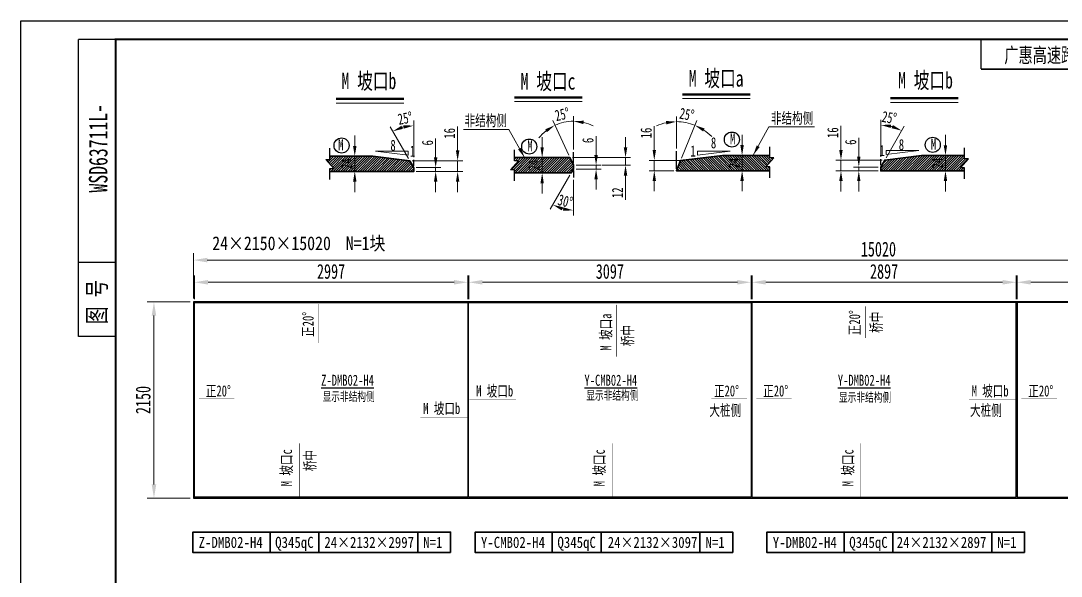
# Model space of a CAD drawing. Extents: x 1629247 to 2251351, y -601856 to -65897.
# Drawn here: x 2156807 to 2168215, y -91158 to -85073 of the extents above; entities that cross this region are included whole.
import ezdxf
from ezdxf.enums import TextEntityAlignment as Align

# ---------------------------------------------------------------- set-up
doc = ezdxf.new("R2010")
doc.units = 0
doc.header["$LTSCALE"] = 2
doc.header["$MEASUREMENT"] = 0
doc.header["$PDMODE"] = 35
doc.header["$PDSIZE"] = 50
doc.linetypes.add('PHANTOM', pattern=[63.5, 31.75, -6.35, 6.35, -6.35, 6.35, -6.35])
doc.layers.get('0').update_dxf_attribs({"linetype": 'CONTINUOUS'})
doc.layers.get('Defpoints').update_dxf_attribs({"linetype": 'CONTINUOUS'})
for name, color, linetype, lineweight in [('1图框轮廓', 7, 'CONTINUOUS', 35), ('文字层', 4, 'CONTINUOUS', 13), ('标注层', 3, 'CONTINUOUS', 13)]:
    doc.layers.add(name, color=color, linetype=linetype, lineweight=lineweight)
doc.layers.add('A3', color=7, linetype='CONTINUOUS')
doc.styles.add('仿宋', font='仿宋_GB2312_1.ttf', dxfattribs={"width": 0.7})
doc.dimstyles.new('标准标注样式-45', dxfattribs={"dimscale": 45, "dimtxt": 2.7, "dimasz": 2.5, "dimexe": 1.25, "dimexo": 0.625, "dimtad": 1, "dimdec": 0, "dimdsep": 46, "dimtxsty": '仿宋', "dimcen": 2.5, "dimclrd": 3, "dimclre": 3, "dimclrt": 4, "dimazin": 0, "dimtfac": 1, "dimtdec": 0, "dimtmove": 0, "dimatfit": 3, "dimfxl": 1.25, "dimlwd": 13, "dimlwe": 13, "dimarcsym": 0})
doc.dimstyles.new('标准标注样式-60', dxfattribs={"dimscale": 60, "dimtxt": 2.7, "dimasz": 2.5, "dimexe": 1.25, "dimexo": 0.625, "dimtad": 1, "dimdec": 0, "dimdsep": 46, "dimtxsty": '仿宋', "dimcen": 2.5, "dimclrd": 3, "dimclre": 3, "dimclrt": 4, "dimazin": 0, "dimtfac": 1, "dimtdec": 0, "dimtmove": 0, "dimatfit": 3, "dimfxl": 1.25, "dimlwd": 13, "dimlwe": 13, "dimarcsym": 0})

# ---------------------------------------------------------------- blocks, each defined once
blk = doc.blocks.new('*D730')
at = {"color": 3, "lineweight": 13, "ltscale": 3}
for p, q in [((2158701, -88116), (2158701, -87620)), ((2173721, -88116), (2173721, -87620))]:
    blk.add_line(p, q, dxfattribs=at)
at = {"color": 3, "linetype": 'ByBlock', "lineweight": 13, "ltscale": 3}
blk.add_line((2173571, -87695), (2158851, -87695), dxfattribs=at)
at = {"color": 3, "ltscale": 3}
for points in [[(2158851, -87670), (2158851, -87720), (2158701, -87695)], [(2173571, -87670), (2173571, -87720), (2173721, -87695)]]:
    blk.add_solid(points, dxfattribs=at)
at = {"layer": 'Defpoints', "color": 0, "ltscale": 3}
for p in [(2158701, -87695), (2158701, -88153), (2173721, -88153)]:
    blk.add_point(p, dxfattribs=at)
at = {"color": 4, "ltscale": 3, "insert": (2166211, -87576), "char_height": 162, "attachment_point": 5, "style": '仿宋'}
blk.add_mtext('15020', dxfattribs=at)
blk = doc.blocks.new('*D731')
at = {"color": 3, "lineweight": 13, "ltscale": 3}
for p, q in [((2158663, -88153), (2158192, -88153)), ((2158663, -90303), (2158192, -90303))]:
    blk.add_line(p, q, dxfattribs=at)
at = {"color": 3, "linetype": 'ByBlock', "lineweight": 13, "ltscale": 3}
blk.add_line((2158267, -88303), (2158267, -90153), dxfattribs=at)
at = {"color": 3, "ltscale": 3}
for points in [[(2158242, -88303), (2158292, -88303), (2158267, -88153)], [(2158242, -90153), (2158292, -90153), (2158267, -90303)]]:
    blk.add_solid(points, dxfattribs=at)
at = {"layer": 'Defpoints', "color": 0, "ltscale": 3}
for p in [(2158701, -88153), (2158267, -90303), (2158701, -90303)]:
    blk.add_point(p, dxfattribs=at)
at = {"color": 4, "ltscale": 3, "insert": (2158149, -89228), "char_height": 162, "attachment_point": 5, "rotation": 90, "style": '仿宋'}
blk.add_mtext('2150', dxfattribs=at)
blk = doc.blocks.new('tukuangA4-')
at = {"layer": 'A3'}
for p, q in [((536.9, 7565.5), (536.9, 10327.4)), ((882.1, 10327.4), (536.9, 10327.4)), ((882.1, 8256), (536.9, 8256)), ((882.1, 7565.5), (536.9, 7565.5))]:
    blk.add_line(p, q, dxfattribs=at)
blk.add_lwpolyline([(14850, 10500), (14850, 0), (0, 0), (0, 10500)], close=True, dxfattribs=at)
for points, const_width in [([(882.1, 10327.4), (14677.4, 10327.4), (14677.4, 172.6), (882.1, 172.6), (882.1, 10327.4)], 17.3), ([(8927.1, 10051.2), (8927.1, 10327.4)], 13.8), ([(8927.1, 10051.2), (14677.4, 10051.2)], 13.8)]:
    blk.add_lwpolyline(points, dxfattribs=dict(at, const_width=const_width))
at = {"layer": 'A3', "color": 7, "linetype": 'Continuous', "style": '仿宋', "width": 0.7}
blk.add_text('WSD63711L-', height=172.62, rotation=90, dxfattribs=at).set_placement((805.9, 9315.7), align=Align.CENTER)
blk.add_text('图 号', height=172.62, rotation=90, dxfattribs=at).set_placement((793.4, 7681.4))
blk = doc.blocks.new('*D761')
at = {"color": 3, "lineweight": 13, "ltscale": 3}
for p, q in [((2158711, -88124), (2158711, -87863)), ((2161708, -88124), (2161708, -87863))]:
    blk.add_line(p, q, dxfattribs=at)
at = {"color": 3, "linetype": 'ByBlock', "lineweight": 13, "ltscale": 3}
blk.add_line((2161558, -87938), (2158861, -87938), dxfattribs=at)
at = {"color": 3, "ltscale": 3}
for points in [[(2158861, -87913), (2158861, -87963), (2158711, -87938)], [(2161558, -87913), (2161558, -87963), (2161708, -87938)]]:
    blk.add_solid(points, dxfattribs=at)
at = {"layer": 'Defpoints', "color": 0, "ltscale": 3}
for p in [(2158711, -87938), (2158711, -88161), (2161708, -88161)]:
    blk.add_point(p, dxfattribs=at)
at = {"color": 4, "ltscale": 3, "insert": (2160209, -87820), "char_height": 162, "attachment_point": 5, "style": '仿宋'}
blk.add_mtext('2997', dxfattribs=at)
blk = doc.blocks.new('*D762')
at = {"color": 3, "lineweight": 13, "ltscale": 3}
for p, q in [((2161718, -88124), (2161718, -87863)), ((2164815, -88124), (2164815, -87863))]:
    blk.add_line(p, q, dxfattribs=at)
at = {"color": 3, "linetype": 'ByBlock', "lineweight": 13, "ltscale": 3}
blk.add_line((2161868, -87938), (2164665, -87938), dxfattribs=at)
at = {"color": 3, "ltscale": 3}
for points in [[(2161868, -87913), (2161868, -87963), (2161718, -87938)], [(2164665, -87913), (2164665, -87963), (2164815, -87938)]]:
    blk.add_solid(points, dxfattribs=at)
at = {"layer": 'Defpoints', "color": 0, "ltscale": 3}
for p in [(2164815, -87938), (2161718, -88161), (2164815, -88161)]:
    blk.add_point(p, dxfattribs=at)
at = {"color": 4, "ltscale": 3, "insert": (2163266, -87820), "char_height": 162, "attachment_point": 5, "style": '仿宋'}
blk.add_mtext('3097', dxfattribs=at)
blk = doc.blocks.new('*D763')
at = {"color": 3, "lineweight": 13, "ltscale": 3}
for p, q in [((2164825, -88124), (2164825, -87863)), ((2167722, -88124), (2167722, -87863))]:
    blk.add_line(p, q, dxfattribs=at)
at = {"color": 3, "linetype": 'ByBlock', "lineweight": 13, "ltscale": 3}
blk.add_line((2164975, -87938), (2167572, -87938), dxfattribs=at)
at = {"color": 3, "ltscale": 3}
for points in [[(2164975, -87913), (2164975, -87963), (2164825, -87938)], [(2167572, -87913), (2167572, -87963), (2167722, -87938)]]:
    blk.add_solid(points, dxfattribs=at)
at = {"layer": 'Defpoints', "color": 0, "ltscale": 3}
for p in [(2167722, -87938), (2164825, -88161), (2167722, -88161)]:
    blk.add_point(p, dxfattribs=at)
at = {"color": 4, "ltscale": 3, "insert": (2166273, -87820), "char_height": 162, "attachment_point": 5, "style": '仿宋'}
blk.add_mtext('2897', dxfattribs=at)
blk = doc.blocks.new('*D764')
at = {"color": 3, "lineweight": 13, "ltscale": 3}
for p, q in [((2167732, -88124), (2167732, -87863)), ((2173729, -88124), (2173729, -87863))]:
    blk.add_line(p, q, dxfattribs=at)
at = {"color": 3, "linetype": 'ByBlock', "lineweight": 13, "ltscale": 3}
blk.add_line((2167882, -87938), (2173579, -87938), dxfattribs=at)
at = {"color": 3, "ltscale": 3}
for points in [[(2167882, -87913), (2167882, -87963), (2167732, -87938)], [(2173579, -87913), (2173579, -87963), (2173729, -87938)]]:
    blk.add_solid(points, dxfattribs=at)
at = {"layer": 'Defpoints', "color": 0, "ltscale": 3}
for p in [(2173729, -87938), (2167732, -88161), (2173729, -88161)]:
    blk.add_point(p, dxfattribs=at)
at = {"color": 4, "ltscale": 3, "insert": (2170730, -87820), "char_height": 162, "attachment_point": 5, "style": '仿宋'}
blk.add_mtext('5997', dxfattribs=at)
blk = doc.blocks.new('*D931')
at = {"layer": 'Defpoints', "color": 0}
for p in [(2160436, -86556), (2160469, -86556), (2160444, -86724)]:
    blk.add_point(p, dxfattribs=at)
at = {"layer": '标注层', "color": 3, "linetype": 'ByBlock', "lineweight": 13}
for p, q in [((2160469, -86444), (2160469, -86331)), ((2160469, -86724), (2160469, -86556)), ((2160469, -86837), (2160469, -86949))]:
    blk.add_line(p, q, dxfattribs=at)
at = {"layer": '标注层', "color": 3, "lineweight": 13}
for p, q in [((2160464, -86556), (2160525, -86556)), ((2160472, -86724), (2160525, -86724))]:
    blk.add_line(p, q, dxfattribs=at)
at = {"layer": '标注层', "color": 3}
for points in [[(2160450, -86444), (2160488, -86444), (2160469, -86556)], [(2160450, -86837), (2160488, -86837), (2160469, -86724)]]:
    blk.add_solid(points, dxfattribs=at)
at = {"layer": '标注层', "color": 4, "insert": (2160380, -86640), "char_height": 121.5, "attachment_point": 5, "rotation": 90, "style": '仿宋'}
blk.add_mtext('24', dxfattribs=at)
blk = doc.blocks.new('*D765')
at = {"layer": 'Defpoints', "color": 0}
for p in [(2161115, -86682), (2161356, -86682), (2161115, -86724)]:
    blk.add_point(p, dxfattribs=at)
at = {"layer": '标注层', "color": 3, "linetype": 'ByBlock', "lineweight": 13}
for p, q in [((2161356, -86570), (2161356, -86363)), ((2161356, -86724), (2161356, -86682)), ((2161356, -86837), (2161356, -86949))]:
    blk.add_line(p, q, dxfattribs=at)
at = {"layer": '标注层', "color": 3, "lineweight": 13}
for p, q in [((2161143, -86682), (2161412, -86682)), ((2161143, -86724), (2161412, -86724))]:
    blk.add_line(p, q, dxfattribs=at)
at = {"layer": '标注层', "color": 3}
for points in [[(2161337, -86570), (2161375, -86570), (2161356, -86682)], [(2161337, -86837), (2161375, -86837), (2161356, -86724)]]:
    blk.add_solid(points, dxfattribs=at)
at = {"layer": '标注层', "color": 4, "insert": (2161267, -86410), "char_height": 122, "attachment_point": 5, "rotation": 90, "style": '仿宋'}
blk.add_mtext('6', dxfattribs=at)
blk = doc.blocks.new('*D766')
at = {"layer": 'Defpoints', "color": 0}
for p in [(2160958, -86250), (2161072, -86607), (2161115, -86597), (2161115, -86662), (2161115, -86682)]:
    blk.add_point(p, dxfattribs=at)
at = {"layer": '标注层', "color": 3, "lineweight": 13}
for p, q in [((2161058, -86582), (2160857, -86235)), ((2161115, -86569), (2161115, -86166))]:
    blk.add_line(p, q, dxfattribs=at)
at = {"layer": '标注层', "color": 3, "linetype": 'ByBlock', "lineweight": 13}
blk.add_arc((2161115, -86682), 460, 104.0452, 105.9548, dxfattribs=at)
at = {"layer": '标注层', "color": 3}
for points in [[(2160996, -86257), (2160981, -86223), (2160885, -86284)], [(2161001, -86217), (2161006, -86255), (2161115, -86222)]]:
    blk.add_solid(points, dxfattribs=at)
at = {"layer": '标注层', "color": 4, "insert": (2161021, -86141), "char_height": 121.5, "attachment_point": 5, "rotation": 9.8298, "style": '仿宋'}
blk.add_mtext('25%%D', dxfattribs=at)
blk = doc.blocks.new('*D767')
at = {"layer": 'Defpoints', "color": 0}
for p in [(2161072, -86607), (2161597, -86607), (2161115, -86724)]:
    blk.add_point(p, dxfattribs=at)
at = {"layer": '标注层', "color": 3, "linetype": 'ByBlock', "lineweight": 13}
for p, q in [((2161597, -86494), (2161597, -86230)), ((2161597, -86724), (2161597, -86607)), ((2161597, -86837), (2161597, -86949))]:
    blk.add_line(p, q, dxfattribs=at)
at = {"layer": '标注层', "color": 3, "lineweight": 13}
for p, q in [((2161100, -86607), (2161653, -86607)), ((2161143, -86724), (2161653, -86724))]:
    blk.add_line(p, q, dxfattribs=at)
at = {"layer": '标注层', "color": 3}
for points in [[(2161578, -86494), (2161616, -86494), (2161597, -86607)], [(2161578, -86837), (2161616, -86837), (2161597, -86724)]]:
    blk.add_solid(points, dxfattribs=at)
at = {"layer": '标注层', "color": 4, "insert": (2161508, -86306), "char_height": 121.5, "attachment_point": 5, "rotation": 90, "style": '仿宋'}
blk.add_mtext('16', dxfattribs=at)
blk = doc.blocks.new('*D768')
at = {"layer": 'Defpoints', "color": 0}
for p in [(2162867, -86656), (2162867, -86698), (2163115, -86656)]:
    blk.add_point(p, dxfattribs=at)
at = {"layer": '标注层', "color": 3, "linetype": 'ByBlock', "lineweight": 13}
for p, q in [((2163115, -86544), (2163115, -86337)), ((2163115, -86698), (2163115, -86656)), ((2163115, -86811), (2163115, -86923))]:
    blk.add_line(p, q, dxfattribs=at)
at = {"layer": '标注层', "color": 3, "lineweight": 13}
for p, q in [((2162895, -86656), (2163171, -86656)), ((2162895, -86698), (2163171, -86698))]:
    blk.add_line(p, q, dxfattribs=at)
at = {"layer": '标注层', "color": 3}
for points in [[(2163096, -86544), (2163134, -86544), (2163115, -86656)], [(2163096, -86811), (2163134, -86811), (2163115, -86698)]]:
    blk.add_solid(points, dxfattribs=at)
at = {"layer": '标注层', "color": 4, "insert": (2163026, -86384), "char_height": 122, "attachment_point": 5, "rotation": 90, "style": '仿宋'}
blk.add_mtext('6', dxfattribs=at)
blk = doc.blocks.new('*D769')
at = {"layer": 'Defpoints', "color": 0}
for p in [(2162797, -86178), (2162827, -86572), (2162867, -86513), (2162867, -86632), (2162867, -86656)]:
    blk.add_point(p, dxfattribs=at)
at = {"layer": '标注层', "color": 3, "lineweight": 13}
for p, q in [((2162867, -86485), (2162867, -86117)), ((2162816, -86547), (2162639, -86167))]:
    blk.add_line(p, q, dxfattribs=at)
at = {"layer": '标注层', "color": 3, "linetype": 'ByBlock', "lineweight": 13}
for start, end in [(90, 115), (63.2561, 76.6281), (128.3719, 141.7439)]:
    blk.add_arc((2162867, -86656), 483, start, end, dxfattribs=at)
at = {"layer": '标注层', "color": 3}
for points in [[(2162557, -86262), (2162577, -86293), (2162662, -86218)], [(2162976, -86205), (2162981, -86168), (2162867, -86173)]]:
    blk.add_solid(points, dxfattribs=at)
at = {"layer": '标注层', "color": 4, "insert": (2162743, -86098), "char_height": 121.5, "attachment_point": 5, "rotation": 12.5, "style": '仿宋'}
blk.add_mtext('25°', dxfattribs=at)
blk = doc.blocks.new('*D770')
at = {"layer": 'Defpoints', "color": 0}
for p in [(2162867, -86698), (2162842, -86740), (2162867, -86715), (2162867, -86789), (2162712, -87122)]:
    blk.add_point(p, dxfattribs=at)
at = {"layer": '标注层', "color": 3, "lineweight": 13}
for p, q in [((2162828, -86765), (2162613, -87138)), ((2162867, -86817), (2162867, -87206))]:
    blk.add_line(p, q, dxfattribs=at)
at = {"layer": '标注层', "color": 3, "linetype": 'ByBlock', "lineweight": 13}
blk.add_arc((2162867, -86698), 451, 254.3166, 255.6834, dxfattribs=at)
at = {"layer": '标注层', "color": 3}
for points in [[(2162737, -87150), (2162752, -87116), (2162641, -87089)], [(2162757, -87117), (2162753, -87154), (2162867, -87150)]]:
    blk.add_solid(points, dxfattribs=at)
at = {"layer": '标注层', "color": 4, "insert": (2162777, -87050), "char_height": 121.5, "attachment_point": 5, "rotation": 345.6834, "style": '仿宋'}
blk.add_mtext('30°', dxfattribs=at)
blk = doc.blocks.new('*D932')
at = {"layer": 'Defpoints', "color": 0}
for p in [(2162524, -86572), (2162567, -86572), (2162567, -86740)]:
    blk.add_point(p, dxfattribs=at)
at = {"layer": '标注层', "color": 3, "linetype": 'ByBlock', "lineweight": 13}
for p, q in [((2162524, -86460), (2162524, -86347)), ((2162524, -86740), (2162524, -86572)), ((2162524, -86853), (2162524, -86965))]:
    blk.add_line(p, q, dxfattribs=at)
at = {"layer": '标注层', "color": 3, "lineweight": 13}
for p, q in [((2162539, -86572), (2162467, -86572)), ((2162539, -86740), (2162467, -86740))]:
    blk.add_line(p, q, dxfattribs=at)
at = {"layer": '标注层', "color": 3}
for points in [[(2162505, -86460), (2162542, -86460), (2162524, -86572)], [(2162505, -86853), (2162542, -86853), (2162524, -86740)]]:
    blk.add_solid(points, dxfattribs=at)
at = {"layer": '标注层', "color": 4, "insert": (2162435, -86656), "char_height": 121.5, "attachment_point": 5, "rotation": 90, "style": '仿宋'}
blk.add_mtext('24', dxfattribs=at)
blk = doc.blocks.new('*D771')
at = {"layer": 'Defpoints', "color": 0}
for p in [(2162827, -86572), (2163154, -86656), (2163438, -86656)]:
    blk.add_point(p, dxfattribs=at)
at = {"layer": '标注层', "color": 3, "linetype": 'ByBlock', "lineweight": 13}
for p, q in [((2163438, -86460), (2163438, -86347)), ((2163438, -86572), (2163438, -86656)), ((2163438, -86769), (2163438, -87033))]:
    blk.add_line(p, q, dxfattribs=at)
at = {"layer": '标注层', "color": 3, "lineweight": 13}
for p, q in [((2162856, -86572), (2163494, -86572)), ((2163182, -86656), (2163494, -86656))]:
    blk.add_line(p, q, dxfattribs=at)
at = {"layer": '标注层', "color": 3}
for points in [[(2163419, -86460), (2163457, -86460), (2163438, -86572)], [(2163419, -86769), (2163457, -86769), (2163438, -86656)]]:
    blk.add_solid(points, dxfattribs=at)
at = {"layer": '标注层', "color": 4, "insert": (2163349, -86957), "char_height": 121.5, "attachment_point": 5, "rotation": 90, "style": '仿宋'}
blk.add_mtext('12', dxfattribs=at)
blk = doc.blocks.new('*D788')
at = {"layer": 'Defpoints', "color": 0}
for p in [(2164716, -86548), (2164749, -86548), (2164741, -86716)]:
    blk.add_point(p, dxfattribs=at)
at = {"layer": '标注层', "color": 3, "linetype": 'ByBlock', "lineweight": 13}
for p, q in [((2164716, -86435), (2164716, -86323)), ((2164716, -86716), (2164716, -86548)), ((2164716, -86828), (2164716, -86941))]:
    blk.add_line(p, q, dxfattribs=at)
at = {"layer": '标注层', "color": 3, "lineweight": 13}
for p, q in [((2164721, -86548), (2164660, -86548)), ((2164713, -86716), (2164660, -86716))]:
    blk.add_line(p, q, dxfattribs=at)
at = {"layer": '标注层', "color": 3}
for points in [[(2164697, -86435), (2164735, -86435), (2164716, -86548)], [(2164697, -86828), (2164735, -86828), (2164716, -86716)]]:
    blk.add_solid(points, dxfattribs=at)
at = {"layer": '标注层', "color": 4, "insert": (2164627, -86632), "char_height": 121.5, "attachment_point": 5, "rotation": 90, "style": '仿宋'}
blk.add_mtext('24', dxfattribs=at)
blk = doc.blocks.new('*D789')
at = {"layer": 'Defpoints', "color": 0}
for p in [(2164132, -86195), (2163996, -86502), (2163996, -86696), (2164040, -86605), (2163996, -86716)]:
    blk.add_point(p, dxfattribs=at)
at = {"layer": '标注层', "color": 3, "lineweight": 13}
for p, q in [((2163996, -86474), (2163996, -86121)), ((2164051, -86579), (2164218, -86165))]:
    blk.add_line(p, q, dxfattribs=at)
at = {"layer": '标注层', "color": 3, "linetype": 'ByBlock', "lineweight": 13}
for start, end in [(101.9979, 113.9959), (68, 90), (44.0041, 56.0021)]:
    blk.add_arc((2163996, -86716), 538, start, end, dxfattribs=at)
at = {"layer": '标注层', "color": 3}
for points in [[(2163882, -86171), (2163886, -86208), (2163996, -86178)], [(2164288, -86286), (2164305, -86253), (2164197, -86217)]]:
    blk.add_solid(points, dxfattribs=at)
at = {"layer": '标注层', "color": 4, "insert": (2164110, -86099), "char_height": 121.5, "attachment_point": 5, "rotation": 349.4508, "style": '仿宋'}
blk.add_mtext('25%%D', dxfattribs=at)
blk = doc.blocks.new('*D790')
at = {"layer": 'Defpoints', "color": 0}
for p in [(2164061, -86603), (2163753, -86716), (2163996, -86716)]:
    blk.add_point(p, dxfattribs=at)
at = {"layer": '标注层', "color": 3, "linetype": 'ByBlock', "lineweight": 13}
for p, q in [((2163753, -86490), (2163753, -86226)), ((2163753, -86716), (2163753, -86603)), ((2163753, -86828), (2163753, -86941))]:
    blk.add_line(p, q, dxfattribs=at)
at = {"layer": '标注层', "color": 3, "lineweight": 13}
for p, q in [((2164033, -86603), (2163697, -86603)), ((2163968, -86716), (2163697, -86716))]:
    blk.add_line(p, q, dxfattribs=at)
at = {"layer": '标注层', "color": 3}
for points in [[(2163735, -86490), (2163772, -86490), (2163753, -86603)], [(2163735, -86828), (2163772, -86828), (2163753, -86716)]]:
    blk.add_solid(points, dxfattribs=at)
at = {"layer": '标注层', "color": 4, "insert": (2163664, -86302), "char_height": 121.5, "attachment_point": 5, "rotation": 90, "style": '仿宋'}
blk.add_mtext('16', dxfattribs=at)
blk = doc.blocks.new('*D791')
at = {"layer": 'Defpoints', "color": 0}
for p in [(2166946, -86549), (2166979, -86549), (2166971, -86717)]:
    blk.add_point(p, dxfattribs=at)
at = {"layer": '标注层', "color": 3, "linetype": 'ByBlock', "lineweight": 13}
for p, q in [((2166946, -86437), (2166946, -86324)), ((2166946, -86717), (2166946, -86549)), ((2166946, -86830), (2166946, -86942))]:
    blk.add_line(p, q, dxfattribs=at)
at = {"layer": '标注层', "color": 3, "lineweight": 13}
for p, q in [((2166951, -86549), (2166890, -86549)), ((2166943, -86717), (2166890, -86717))]:
    blk.add_line(p, q, dxfattribs=at)
at = {"layer": '标注层', "color": 3}
for points in [[(2166927, -86437), (2166965, -86437), (2166946, -86549)], [(2166927, -86830), (2166965, -86830), (2166946, -86717)]]:
    blk.add_solid(points, dxfattribs=at)
at = {"layer": '标注层', "color": 4, "insert": (2166857, -86633), "char_height": 121.5, "attachment_point": 5, "rotation": 90, "style": '仿宋'}
blk.add_mtext('24', dxfattribs=at)
blk = doc.blocks.new('*D792')
at = {"layer": 'Defpoints', "color": 0}
for p in [(2165996, -86675), (2166237, -86675), (2166237, -86717)]:
    blk.add_point(p, dxfattribs=at)
at = {"layer": '标注层', "color": 3, "linetype": 'ByBlock', "lineweight": 13}
for p, q in [((2165996, -86563), (2165996, -86356)), ((2165996, -86717), (2165996, -86675)), ((2165996, -86830), (2165996, -86942))]:
    blk.add_line(p, q, dxfattribs=at)
at = {"layer": '标注层', "color": 3, "lineweight": 13}
for p, q in [((2166208, -86675), (2165939, -86675)), ((2166208, -86717), (2165939, -86717))]:
    blk.add_line(p, q, dxfattribs=at)
at = {"layer": '标注层', "color": 3}
for points in [[(2165977, -86563), (2166014, -86563), (2165996, -86675)], [(2165977, -86830), (2166014, -86830), (2165996, -86717)]]:
    blk.add_solid(points, dxfattribs=at)
at = {"layer": '标注层', "color": 4, "insert": (2165907, -86403), "char_height": 122, "attachment_point": 5, "rotation": 90, "style": '仿宋'}
blk.add_mtext('6', dxfattribs=at)
blk = doc.blocks.new('*D793')
at = {"layer": 'Defpoints', "color": 0}
for p in [(2166394, -86243), (2166237, -86590), (2166237, -86655), (2166237, -86675), (2166280, -86600)]:
    blk.add_point(p, dxfattribs=at)
at = {"layer": '标注层', "color": 3, "lineweight": 13}
for p, q in [((2166237, -86562), (2166237, -86159)), ((2166294, -86575), (2166495, -86228))]:
    blk.add_line(p, q, dxfattribs=at)
at = {"layer": '标注层', "color": 3, "linetype": 'ByBlock', "lineweight": 13}
blk.add_arc((2166237, -86675), 460, 74.0452, 75.9548, dxfattribs=at)
at = {"layer": '标注层', "color": 3}
for points in [[(2166346, -86247), (2166351, -86210), (2166237, -86215)], [(2166370, -86215), (2166356, -86250), (2166467, -86277)]]:
    blk.add_solid(points, dxfattribs=at)
at = {"layer": '标注层', "color": 4, "insert": (2166330, -86134), "char_height": 121.5, "attachment_point": 5, "rotation": 350.1702, "style": '仿宋'}
blk.add_mtext('25%%D', dxfattribs=at)
blk = doc.blocks.new('*D794')
at = {"color": 3, "linetype": 'ByBlock', "lineweight": 13, "ltscale": 3}
for p, q in [((2165800, -86487), (2165800, -86223)), ((2165800, -86717), (2165800, -86600)), ((2165800, -86830), (2165800, -86942))]:
    blk.add_line(p, q, dxfattribs=at)
at = {"color": 3, "lineweight": 13, "ltscale": 3}
for p, q in [((2166252, -86600), (2165744, -86600)), ((2166208, -86717), (2165744, -86717))]:
    blk.add_line(p, q, dxfattribs=at)
at = {"color": 3, "ltscale": 3}
for points in [[(2165781, -86487), (2165819, -86487), (2165800, -86600)], [(2165781, -86830), (2165819, -86830), (2165800, -86717)]]:
    blk.add_solid(points, dxfattribs=at)
at = {"layer": 'Defpoints', "color": 0, "ltscale": 3}
for p in [(2165800, -86600), (2166280, -86600), (2166237, -86717)]:
    blk.add_point(p, dxfattribs=at)
at = {"color": 4, "ltscale": 3, "insert": (2165711, -86299), "char_height": 121.5, "attachment_point": 5, "rotation": 90, "style": '仿宋'}
blk.add_mtext('16', dxfattribs=at)

msp = doc.modelspace()

# ---------------------------------------------------------------- hatches: boundary and pattern name
at = {"layer": '标注层', "linetype": 'PHANTOM'}
h = msp.add_hatch(dxfattribs=at)
h.set_pattern_fill('ANSI31', color=8, scale=150, style=0)
h.set_pattern_definition([(45, (2160152.473, -86724.293), (-13.25825, 13.25825), [])])
h.paths.add_polyline_path([(2160667.2, -86556.3), (2160196.2, -86556.3), (2160196.2, -86591.5), (2160152.5, -86591.5), (2160240, -86691.5), (2160196.2, -86691.5), (2160196.2, -86724.3), (2161115.2, -86724.3), (2161115.2, -86682.3), (2161071.6, -86606.8)])
h.paths.add_polyline_path([(2160288.8, -86719.6), (2160288.8, -86561), (2160471.1, -86561), (2160471.1, -86719.6)], flags=24)
h = msp.add_hatch(dxfattribs=at)
h.set_pattern_fill('ANSI31', color=8, scale=150, style=0)
h.set_pattern_definition([(45, (2162175.864, -86740.251), (-13.25825, 13.25825), [])])
h.paths.add_polyline_path([(2162842.4, -86740.3), (2162866.7, -86698.3), (2162866.7, -86656.3), (2162827.5, -86572.3), (2162219.6, -86572.3), (2162219.6, -86606.9), (2162263.4, -86606.9), (2162175.9, -86706.9), (2162219.6, -86706.9), (2162219.6, -86740.3)])
h.paths.add_polyline_path([(2162343.6, -86735.6), (2162343.6, -86576.9), (2162525.8, -86576.9), (2162525.8, -86735.6)], flags=24)
h = msp.add_hatch(dxfattribs=at)
h.set_pattern_fill('ANSI31', color=8, scale=150, style=0)
h.set_pattern_definition([(315, (2163995.65, -86547.885), (-13.25825, -13.25825), [])])
h.paths.add_polyline_path([(2164499.7, -86547.9), (2164040.3, -86605.3), (2163995.7, -86715.9), (2165021.6, -86715.9), (2165021.6, -86674.2), (2164977.8, -86674.2), (2165065.3, -86574.2), (2165021.6, -86574.2), (2165021.6, -86547.9)])
h.paths.add_polyline_path([(2164536.1, -86711.2), (2164536.1, -86552.5), (2164718.4, -86552.5), (2164718.4, -86711.2)], flags=24)
h = msp.add_hatch(dxfattribs=at)
h.set_pattern_fill('ANSI31', color=8, scale=150, style=0)
h.set_pattern_definition([(45, (2166236.598, -86717.037), (-13.25825, 13.25825), [])])
h.paths.add_polyline_path([(2167199.3, -86584.3), (2167155.6, -86584.3), (2167155.6, -86549), (2166684.6, -86549), (2166280.2, -86599.6), (2166236.6, -86675), (2166236.6, -86717), (2167155.6, -86717), (2167155.6, -86684.3), (2167111.8, -86684.3)])

# ---------------------------------------------------------------- linework, layer by layer
at = {"color": 7, "ltscale": 3}
for p, q in [((2162866.7, -86632.3), (2162866.7, -86512.7)), ((2163995.7, -86695.8), (2163995.7, -86502.3)), ((2161115.2, -86662.2), (2161115.2, -86597.1)), ((2166236.6, -86655), (2166236.6, -86589.8)), ((2162866.7, -86714.8), (2162866.7, -86788.9))]:
    msp.add_line(p, q, dxfattribs=at)
at = {"color": 7}
for points in [[(2160196.2, -86812.7), (2160196.2, -86691.5), (2160240, -86691.5), (2160152.5, -86591.5), (2160196.2, -86591.5), (2160196.2, -86470.3)], [(2165021.6, -86795.4), (2165021.6, -86674.2), (2164977.8, -86674.2), (2165065.3, -86574.2), (2165021.6, -86574.2), (2165021.6, -86453)], [(2167155.6, -86805.5), (2167155.6, -86684.3), (2167111.8, -86684.3), (2167199.3, -86584.3), (2167155.6, -86584.3), (2167155.6, -86463.1)], [(2162219.6, -86828.1), (2162219.6, -86706.9), (2162175.9, -86706.9), (2162263.4, -86606.9), (2162219.6, -86606.9), (2162219.6, -86485.7)]]:
    msp.add_lwpolyline(points, dxfattribs=at)
at = {"color": 8, "ltscale": 3}
msp.add_lwpolyline([(2158700.7, -90303.2), (2173720.7, -90303.2), (2173720.7, -88153.2), (2158700.7, -88153.2)], close=True, dxfattribs=at)
at = {"color": 1}
for points in [[(2161707.6, -90293.2), (2158710.7, -90293.2), (2158710.7, -88161.2), (2161707.6, -88161.2)], [(2164814.6, -90293.2), (2161717.6, -90293.2), (2161717.6, -88161.2), (2164814.6, -88161.2)], [(2164824.6, -90293.2), (2167721.6, -90293.2), (2167721.6, -88161.2), (2164824.6, -88161.2)], [(2167731.6, -90293.2), (2173728.9, -90293.2), (2173728.9, -88161.2), (2167731.6, -88161.2)]]:
    msp.add_lwpolyline(points, close=True, dxfattribs=at)
at = {"color": 3, "ltscale": 3}
for centre in [(2160324.5, -86439.5), (2164604.1, -86374.6), (2166806.8, -86432.2), (2162382, -86450.9)]:
    msp.add_circle(centre, 82.7, dxfattribs=at)
at = {"layer": '1图框轮廓', "color": 30, "ltscale": 3}
for p, q in [((2159539.7, -90675.5), (2159539.7, -90900.5)), ((2160074.2, -90900.5), (2160074.2, -90675.5)), ((2161158.7, -90675.5), (2161158.7, -90900.5)), ((2162634.9, -90675.5), (2162634.9, -90900.5)), ((2163169.4, -90900.5), (2163169.4, -90675.5)), ((2164253.8, -90675.5), (2164253.8, -90900.5)), ((2165834.6, -90675.5), (2165834.6, -90900.5)), ((2166369.1, -90900.5), (2166369.1, -90675.5)), ((2167453.5, -90675.5), (2167453.5, -90900.5))]:
    msp.add_line(p, q, dxfattribs=at)
at = {"layer": '1图框轮廓', "color": 207}
for points in [[(2160196.2, -86556.3), (2160667.2, -86556.3), (2161071.6, -86606.8), (2161115.2, -86682.3), (2161115.2, -86724.3), (2160196.2, -86724.3)], [(2162219.6, -86740.3), (2162842.4, -86740.3), (2162866.7, -86698.3), (2162866.7, -86656.3), (2162827.5, -86572.3), (2162219.6, -86572.3)], [(2165021.6, -86547.9), (2164499.7, -86547.9), (2164040.3, -86605.3), (2163995.7, -86715.9), (2165021.6, -86715.9)], [(2167155.6, -86549), (2166684.6, -86549), (2166280.2, -86599.6), (2166236.6, -86675), (2166236.6, -86717), (2167155.6, -86717)]]:
    msp.add_lwpolyline(points, dxfattribs=at)
at = {"layer": '1图框轮廓', "color": 30, "ltscale": 3}
for points in [[(2161518.7, -90900.5), (2158694, -90900.5), (2158694, -90675.5), (2161518.7, -90675.5)], [(2164613.8, -90900.5), (2161789.2, -90900.5), (2161789.2, -90675.5), (2164613.8, -90675.5)], [(2167813.5, -90900.5), (2164988.9, -90900.5), (2164988.9, -90675.5), (2167813.5, -90675.5)]]:
    msp.add_lwpolyline(points, close=True, dxfattribs=at)
at = {"layer": '文字层', "lineweight": 50}
for p, q in [((2164806, -85880.9), (2164062.8, -85880.9)), ((2161008.7, -85929.2), (2160265.5, -85929.2)), ((2162962.6, -85913.5), (2162219.4, -85913.5)), ((2166343.1, -85921.9), (2167086.3, -85921.9))]:
    msp.add_line(p, q, dxfattribs=at)
at = {"layer": '文字层', "lineweight": 20}
for p, q in [((2161008.7, -85974.2), (2160265.5, -85974.2)), ((2162962.6, -85958.5), (2162219.4, -85958.5)), ((2164806, -85925.9), (2164062.8, -85925.9)), ((2166343.1, -85966.9), (2167086.3, -85966.9))]:
    msp.add_line(p, q, dxfattribs=at)
at = {"layer": '标注层', "color": 7}
for points in [[(2161054.5, -86545.9), (2160696.1, -86501.1), (2160696.1, -86501.1), (2161054.5, -86501.1)], [(2164225.5, -86544.6), (2164583.9, -86499.8), (2164583.9, -86499.8), (2164225.5, -86499.8)], [(2166297.3, -86538.6), (2166655.7, -86493.8), (2166655.7, -86493.8), (2166297.3, -86493.8)]]:
    msp.add_lwpolyline(points, close=True, dxfattribs=at)
at = {"layer": '标注层', "color": 42}
for points in [[(2160074.5, -88174.1, 0, 25, 0), (2160074.5, -88248.9, 5, 5, 0), (2160074.5, -88603.5, 5, 5, 0)], [(2166067.9, -88190.5, 0, 25, 0), (2166067.9, -88265.3, 5, 5, 0), (2166067.9, -88549.9, 5, 5, 0)], [(2158753.6, -89214.1, 0, 25, 0), (2158828.4, -89214.1, 5, 5, 0), (2159149.2, -89214.1, 5, 5, 0)], [(2164774.4, -89214.1, 0, 25, 0), (2164699.6, -89214.1, 5, 5, 0), (2164378.8, -89214.1, 5, 5, 0)], [(2164864.9, -89214.1, 0, 25, 0), (2164939.7, -89214.1, 5, 5, 0), (2165260.5, -89214.1, 5, 5, 0)], [(2167771.9, -89214.1, 0, 25, 0), (2167846.7, -89214.1, 5, 5, 0), (2168167.5, -89214.1, 5, 5, 0)], [(2161717.6, -89227.2, 0, 25, 0), (2161792.4, -89227.2, 5, 5, 0), (2162235.8, -89227.2, 5, 5, 0)], [(2167721.6, -89227.2, 0, 25, 0), (2167646.8, -89227.2, 5, 5, 0), (2167203.5, -89227.2, 5, 5, 0)], [(2161707.6, -89418.8, 0, 25, 0), (2161632.8, -89418.8, 5, 5, 0), (2161189.5, -89418.8, 5, 5, 0)], [(2159861.1, -90293.2, 0, 25, 0), (2159861.1, -90218.4, 5, 5, 0), (2159861.1, -89702.5, 5, 5, 0)], [(2163291, -90293.2, 0, 25, 0), (2163291, -90218.4, 5, 5, 0), (2163291, -89702.5, 5, 5, 0)], [(2166017.6, -90293.2, 0, 25, 0), (2166017.6, -90218.4, 5, 5, 0), (2166017.6, -89702.5, 5, 5, 0)]]:
    msp.add_lwpolyline(points, format="xyseb", dxfattribs=at)
at = {"layer": '标注层', "color": 182}
msp.add_lwpolyline([(2163340.6, -88174.1, 0, 25, 0), (2163340.6, -88248.9, 5, 5, 0), (2163340.6, -88753, 5, 5, 0)], format="xyseb", dxfattribs=at)

# ---------------------------------------------------------------- block references
at = {"color": 8, "xscale": 1.179310345090926, "yscale": 1.179310344828991, "zscale": 1.179310344827586}
msp.add_blockref('tukuangA4-', (2156807, -97456), dxfattribs=at)

# ---------------------------------------------------------------- texts
at = {"color": 7, "style": '仿宋', "width": 0.85}
for s, p in [('24×2150×15020', (2158906.2, -87585.4)), ('N=1块', (2160370.5, -87585.4))]:
    msp.add_text(s, height=150, dxfattribs=at).set_placement(p)
at = {"color": 6, "linetype": 'PHANTOM', "ltscale": 10, "style": '仿宋', "width": 0.7}
for s, p in [('%%UZ-DMB02-H4', (2160100.2, -89072)), ('%%UY-CMB02-H4', (2162987.4, -89072)), ('%%UY-DMB02-H4', (2165765.5, -89072))]:
    msp.add_text(s, height=121.5, dxfattribs=at).set_placement(p)
at = {"color": 152, "linetype": 'PHANTOM', "ltscale": 10, "style": '仿宋', "width": 0.7}
for p in [(2160116.4, -89239), (2163007.6, -89225.7), (2165778.7, -89247.7)]:
    msp.add_text('显示非结构侧', height=97.2, dxfattribs=at).set_placement(p)
at = {"color": 7, "style": '仿宋', "width": 0.85}
for s, p in [('Z-DMB02-H4', (2159108.3, -90788)), ('Q345qC', (2159807, -90788)), ('24×2132×2997', (2160627.2, -90788)), ('N=1 ', (2161359.7, -90788)), ('Y-CMB02-H4', (2162203.5, -90788)), ('Q345qC', (2162902.1, -90788)), ('24×2132×3097', (2163734.5, -90788)), ('N=1 ', (2164454.9, -90788)), ('Y-DMB02-H4', (2165403.2, -90788)), ('Q345qC', (2166101.8, -90788)), ('24×2132×2897', (2166903.2, -90788)), ('N=1 ', (2167654.6, -90788))]:
    msp.add_text(s, height=121.5, dxfattribs=at).set_placement(p, align=Align.MIDDLE_CENTER)
at = {"layer": 'A3', "color": 6, "linetype": 'Continuous', "style": '仿宋', "width": 0.7}
msp.add_text('广惠高速跨线桥主线- 顶板套料图', height=162.857, dxfattribs=at).set_placement((2167591.6, -85531))
at = {"layer": '文字层', "color": 1, "style": '仿宋', "width": 0.7}
for s, p in [('M 坡口b', (2160323.5, -85822)), ('M 坡口c', (2162287.7, -85826.4)), ('M 坡口a', (2164131.1, -85793.8)), ('M 坡口b', (2166426.9, -85814.7))]:
    msp.add_text(s, height=180, dxfattribs=at).set_placement(p)
at = {"layer": '标注层', "color": 4, "style": '仿宋', "width": 0.7}
for s, p in [('非结构侧', (2161672.8, -86225.8)), ('非结构侧', (2165032.1, -86199.9)), ('8', (2164374.2, -86470.7)), ('8', (2160859.8, -86497.4)), ('1', (2161073.2, -86561.5)), ('1', (2164149.7, -86560.2)), ('1', (2166221.6, -86554.3)), ('8', (2166434.1, -86490.1))]:
    msp.add_text(s, height=121.5, dxfattribs=at).set_placement(p)
at = {"layer": '标注层', "color": 2, "style": '仿宋', "width": 0.7}
for p in [(2164583.6, -86427.5), (2160287.6, -86492.4), (2162361.5, -86503.8), (2166786.3, -86485.1)]:
    msp.add_text('M', height=121.5, dxfattribs=at).set_placement(p)
at = {"layer": '标注层', "color": 42, "style": '仿宋', "width": 0.7}
for s, p in [('正20%%D', (2160017.3, -88536.7)), ('正20%%D', (2166010.7, -88518.1)), ('桥中', (2166247.9, -88491.5)), ('桥中', (2163521.3, -88637.6)), ('桥中', (2160038.5, -90007.3))]:
    msp.add_text(s, height=121.5, rotation=90, dxfattribs=at).set_placement(p)
at = {"layer": '标注层', "color": 182, "style": '仿宋', "width": 0.7}
msp.add_text('M 坡口a', height=121.5, rotation=90, dxfattribs=at).set_placement((2163283.4, -88686.1))
at = {"layer": '标注层', "color": 42, "style": '仿宋', "width": 0.7}
for s, p in [('正20%%D', (2158835.9, -89188.9)), ('M 坡口b', (2161799.9, -89189.4)), ('正20%%D', (2164407.6, -89188.9)), ('正20%%D', (2164947.1, -89188.9)), ('M 坡口b', (2167233.4, -89189.4)), ('正20%%D', (2167854.1, -89188.9)), ('M 坡口b', (2161219.4, -89381)), ('大桩侧', (2164357.1, -89401.7)), ('大桩侧', (2167215.7, -89401.7))]:
    msp.add_text(s, height=121.5, dxfattribs=at).set_placement(p)
at = {"layer": '标注层', "color": 4, "style": '仿宋', "width": 0.7}
for p in [(2159780.5, -90172.5), (2163210.4, -90172.5), (2165937, -90172.5)]:
    msp.add_text('M 坡口c', height=121.5, rotation=90, dxfattribs=at).set_placement(p)

# ---------------------------------------------------------------- dimensions: what is measured, and where the dimension line sits
at = {"color": 7, "ltscale": 3}
dim = msp.add_linear_dim(base=(2165799.8, -86599.6), p1=(2166236.6, -86717), p2=(2166280.2, -86599.6), angle=90, text='16', dimstyle='标准标注样式-45', dxfattribs=at)
dim.commit()
dim.dimension.update_dxf_attribs({"geometry": '*D794', "text_midpoint": (2165710.9, -86298.9)})
at = {"color": 8, "ltscale": 3}
for base, p1, p2, picture, middle in [((2158700.7, -87694.6), (2173720.7, -88153.2), (2158700.7, -88153.2), '*D730', (2166210.7, -87576.1)), ((2158710.7, -87938.3), (2161707.6, -88161.2), (2158710.7, -88161.2), '*D761', (2160209.2, -87819.8)), ((2164814.6, -87938.3), (2161717.6, -88161.2), (2164814.6, -88161.2), '*D762', (2163266.1, -87819.8)), ((2167721.6, -87938.3), (2164824.6, -88161.2), (2167721.6, -88161.2), '*D763', (2166273.1, -87819.8)), ((2173728.9, -87938.3), (2167731.6, -88161.2), (2173728.9, -88161.2), '*D764', (2170730.3, -87819.8))]:
    dim = msp.add_linear_dim(base=base, p1=p1, p2=p2, dimstyle='标准标注样式-60', dxfattribs=at)
    dim.commit()
    dim.dimension.update_dxf_attribs({"geometry": picture, "text_midpoint": middle})
dim = msp.add_linear_dim(base=(2158267.3, -90303.2), p1=(2158700.7, -88153.2), p2=(2158700.7, -90303.2), angle=90, dimstyle='标准标注样式-60', dxfattribs=at)
dim.commit()
dim.dimension.update_dxf_attribs({"geometry": '*D731', "text_midpoint": (2158148.8, -89228.2)})
at = {"layer": '标注层', "color": 7}
dim = msp.add_angular_dim_2l(base=(2162796.6, -86178.2), line1=((2162866.7, -86656.3), (2162827.5, -86572.3)), line2=((2162866.7, -86632.3), (2162866.7, -86512.7)), dimstyle='标准标注样式-45', override={"dimlfac": 0.142857, "dimadec": 0}, dxfattribs=at)
dim.commit()
dim.dimension.update_dxf_attribs({"geometry": '*D769', "text_midpoint": (2162742.9, -86097.8)})
for base, line1, line2, picture, middle in [((2164131.9, -86195.2), ((2164040.3, -86605.3), (2163995.7, -86715.9)), ((2163995.7, -86695.8), (2163995.7, -86502.3)), '*D789', (2164094.2, -86186.8)), ((2160957.8, -86250), ((2161071.6, -86606.8), (2161115.2, -86682.3)), ((2161115.2, -86662.2), (2161115.2, -86597.1)), '*D766', (2161036.6, -86229)), ((2166394, -86242.7), ((2166280.2, -86599.6), (2166236.6, -86675)), ((2166236.6, -86655), (2166236.6, -86589.8)), '*D793', (2166315.1, -86221.7))]:
    dim = msp.add_angular_dim_2l(base=base, line1=line1, line2=line2, text='25%%D', dimstyle='标准标注样式-45', override={"dimlfac": 0.142857, "dimadec": 0}, dxfattribs=at)
    dim.commit()
    dim.dimension.update_dxf_attribs({"geometry": picture, "text_midpoint": middle, "dimtype": 162})
dim = msp.add_linear_dim(base=(2161597.1, -86606.8), p1=(2161115.2, -86724.3), p2=(2161071.6, -86606.8), angle=90, text='16', dimstyle='标准标注样式-45', override={"dimlfac": 0.142857}, dxfattribs=at)
dim.commit()
dim.dimension.update_dxf_attribs({"geometry": '*D767', "text_midpoint": (2161508.2, -86306.1)})
dim = msp.add_linear_dim(base=(2163753.3, -86715.9), p1=(2164061, -86602.7), p2=(2163995.7, -86715.9), angle=270, dimstyle='标准标注样式-45', override={"dimlfac": 0.142857}, dxfattribs=at)
dim.commit()
dim.dimension.update_dxf_attribs({"geometry": '*D790', "text_midpoint": (2163753.3, -86302), "dimtype": 160})
for base, p1, p2, picture, middle in [((2160468.8, -86556.3), (2160443.9, -86724.3), (2160435.6, -86556.3), '*D931', (2160379.9, -86640.3)), ((2162523.6, -86572.3), (2162567.2, -86740.3), (2162567.2, -86572.3), '*D932', (2162434.7, -86656.3)), ((2163437.8, -86656.3), (2162827.5, -86572.3), (2163154.1, -86656.3), '*D771', (2163348.9, -86957)), ((2163115.2, -86656.3), (2162866.7, -86698.3), (2162866.7, -86656.3), '*D768', (2163026.4, -86384)), ((2164716.1, -86547.9), (2164741.1, -86715.9), (2164749.4, -86547.9), '*D788', (2164627.3, -86631.9)), ((2165995.6, -86675), (2166236.6, -86717), (2166236.6, -86675), '*D792', (2165906.8, -86402.8)), ((2166946.2, -86549), (2166971.1, -86717), (2166979.4, -86549), '*D791', (2166857.3, -86633)), ((2161356.1, -86682.3), (2161115.2, -86724.3), (2161115.2, -86682.3), '*D765', (2161267.3, -86410.1))]:
    dim = msp.add_linear_dim(base=base, p1=p1, p2=p2, angle=90, dimstyle='标准标注样式-45', override={"dimlfac": 0.142857}, dxfattribs=at)
    dim.commit()
    dim.dimension.update_dxf_attribs({"geometry": picture, "text_midpoint": middle})
dim = msp.add_angular_dim_2l(base=(2162712.3, -87122.4), line1=((2162866.7, -86714.8), (2162866.7, -86788.9)), line2=((2162842.4, -86740.3), (2162866.7, -86698.3)), dimstyle='标准标注样式-45', override={"dimlfac": 0.142857, "dimadec": 0}, dxfattribs=at)
dim.commit()
dim.dimension.update_dxf_attribs({"geometry": '*D770', "text_midpoint": (2162755, -87135.6), "dimtype": 162})

# ---------------------------------------------------------------- leaders
at = {"color": 7, "ltscale": 3}
for points in [[(2164837.7, -86545.6), (2165009.3, -86236.5), (2165508.2, -86236.5)], [(2162330.6, -86571.6), (2162159.1, -86262.5), (2161660.1, -86262.5)]]:
    msp.add_leader(points, dimstyle='标准标注样式-45', override={"dimgap": 0.625, "dimtad": 0}, dxfattribs=at)

doc.saveas('drawing.dxf')
